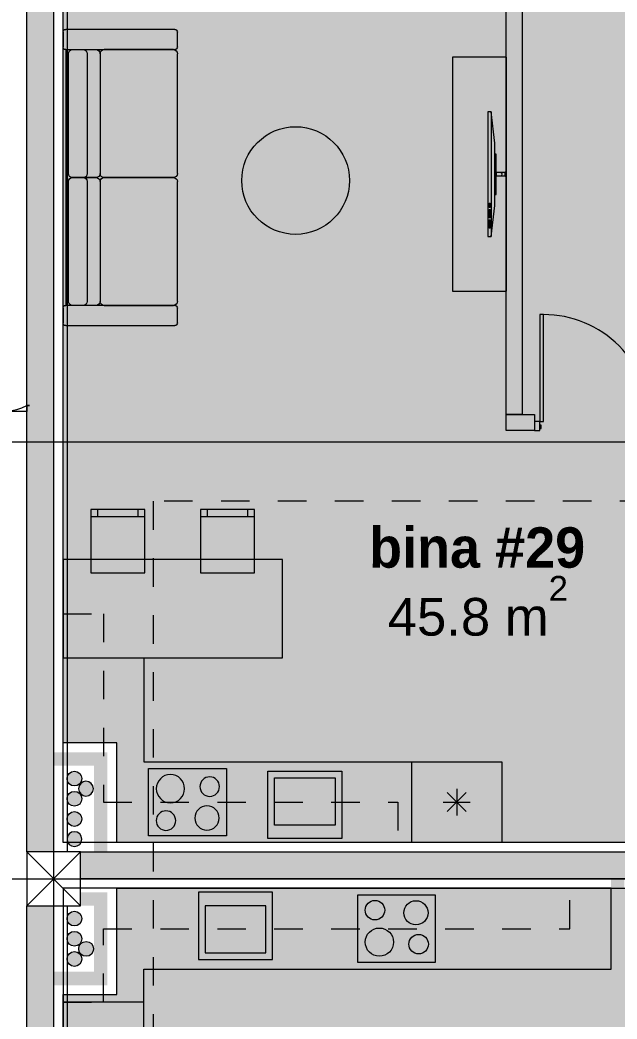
# Model space of a CAD drawing. Header units: millimetres. Extents: x 475159934 to 476245151, y 4620917055 to 4621447368.
# Drawn here: x 475254567 to 475259003, y 4621150765 to 4621158186 of the extents above; entities that cross this region are included whole.
import ezdxf

# ---------------------------------------------------------------- set-up
doc = ezdxf.new("R2010")
doc.units = ezdxf.units.MM
doc.header["$MEASUREMENT"] = 0
doc.linetypes.add('Dashed', pattern=[423.333333, 211.666667, -211.666667])
for name, color, linetype, lineweight in [('2D Drafting - General_Pen_No__1_Pen_No__7', 7, 'Continuous', 0), ('2D Drafting - General_Pen_No__250_Pen_No__2_Pen_No__7', 7, 'Continuous', 0), ('2D Drafting - General_Pen_No__250_Pen_No__7_Pen_No__250', 7, 'Continuous', 0), ('2D Drafting - General_Pen_No__250_Pen_No__7_Pen_No__7', 7, 'Continuous', 0), ('2D Drafting - General_Pen_No__7_Pen_No__7_Pen_No__7', 7, 'Continuous', 0), ('Annotation - Text_Pen_No__7_Pen_No__142', 142, 'Continuous', 0), ('Doors_Pen_No__7_Pen_No__7_Pen_No__7', 7, 'Continuous', 0), ('G-Anno-Nplt_Pen_No__142', 142, 'Continuous', 0), ('G-Anno-Nplt_Pen_No__151', 151, 'Continuous', 0), ('G-Anno-Nplt_Pen_No__4', 7, 'Continuous', 0), ('New_shenobebi_Pen_No__1', 1, 'Continuous', 0), ('New_Structural - Bearing_Pen_No__250', 7, 'Continuous', 0), ('shaxtebi da milebi_Pen_No__1_Pen_No__1_Pen_No__1', 1, 'Continuous', 0), ('shaxtebi da milebi_Pen_No__5_Pen_No__5_Pen_No__5', 5, 'Continuous', 0), ('zoma_Pen_No__142', 142, 'Continuous', 0), ('zoma_Pen_No__5_Pen_No__5', 5, 'Continuous', 0)]:
    doc.layers.add(name, color=color, linetype=linetype, lineweight=lineweight)
doc.layers.add('New_Interior - Furniture', color=7, linetype='Continuous')
doc.layers.add('zoma', color=7, linetype='Continuous')
doc.layers.add('New_Interior - Furniture _Pen_No__252', color=7, linetype='Continuous', lineweight=0, true_color=0x666666)
doc.layers.add('shaxtebi da milebi_Pen_No__5_Pen_No__5_Pen_No__252', color=7, linetype='Continuous', lineweight=0, true_color=0x666666)
doc.styles.add('GENERATED_STYLE_1', font='arial.ttf')
doc.styles.add('GENERATED_STYLE_3', font='arial.ttf')
doc.styles.add('GENERATED_STYLE_7', font='')
doc.styles.get('GENERATED_STYLE_7').set_extended_font_data('AcadMtavr', bold=True)
doc.dimstyles.new('GENERATED_STYLE__3', dxfattribs={"dimtxt": 200, "dimasz": 64.421331, "dimexe": 0.18, "dimexo": 3, "dimgap": 0, "dimtad": 1, "dimtih": 1, "dimtoh": 1, "dimlfac": 0.001, "dimzin": 0, "dimdsep": 46, "dimtxsty": 'GENERATED_STYLE_3', "dimblk": 'ARROWHEAD_2', "dimblk1": 'ARROWHEAD_2', "dimblk2": 'ARROWHEAD_2', "dimcen": 0.09, "dimclrd": 142, "dimclre": 142, "dimclrt": 142, "dimadec": 0, "dimazin": 0, "dimtfac": 1, "dimtdec": 4, "dimtmove": 0, "dimatfit": 3, "dimfxl": 1, "dimtolj": 1, "dimtzin": 0, "dimarcsym": 0})
doc.dimstyles.new('GENERATED_STYLE__6', dxfattribs={"dimtxt": 200, "dimasz": 64.421331, "dimexe": 0.18, "dimexo": 3, "dimgap": 0, "dimtad": 1, "dimlfac": 0.001, "dimzin": 0, "dimdsep": 46, "dimtxsty": 'GENERATED_STYLE_3', "dimblk": 'ARROWHEAD_2', "dimblk1": 'ARROWHEAD_2', "dimblk2": 'ARROWHEAD_2', "dimcen": 0.09, "dimclrd": 142, "dimclre": 142, "dimclrt": 142, "dimadec": 0, "dimazin": 0, "dimtfac": 1, "dimtdec": 4, "dimtmove": 0, "dimatfit": 3, "dimfxl": 1, "dimtolj": 1, "dimtzin": 0, "dimarcsym": 0})
doc.dimstyles.new('GENERATED_STYLE__7', dxfattribs={"dimtxt": 200, "dimasz": 64.421331, "dimexe": 0.18, "dimexo": 3, "dimgap": 0, "dimtad": 1, "dimtih": 1, "dimtoh": 1, "dimlfac": 0.001, "dimzin": 0, "dimdsep": 46, "dimtxsty": 'GENERATED_STYLE_3', "dimblk": 'ARROWHEAD_2', "dimblk1": 'ARROWHEAD_2', "dimblk2": 'ARROWHEAD_2', "dimcen": 0.09, "dimclrd": 142, "dimclre": 142, "dimclrt": 142, "dimadec": 0, "dimazin": 0, "dimtfac": 1, "dimtdec": 4, "dimtmove": 2, "dimatfit": 3, "dimfxl": 1, "dimtolj": 1, "dimtzin": 0, "dimarcsym": 0})

# ---------------------------------------------------------------- blocks, each defined once
blk = doc.blocks.new('Kitchen Layout 26_7')
at = {"layer": 'New_Interior - Furniture _Pen_No__252', "color": 251, "linetype": 'Continuous', "lineweight": 0, "true_color": 0x666666}
for p, q in [((3938.3, 705.1), (4079.7, 563.7)), ((3938.3, 563.7), (4079.7, 705.1)), ((4009, 734.4), (4009, 534.4)), ((3909, 634.4), (4109, 634.4)), ((3252.1, -27.5), (2802.1, -27.5)), ((2802.1, -27.5), (2802.1, -377.5)), ((3252.1, -377.5), (3252.1, -27.5)), ((2802.1, -377.5), (3252.1, -377.5))]:
    blk.add_line(p, q, dxfattribs=at)
at = {"layer": 'New_Interior - Furniture _Pen_No__252', "color": 251, "linetype": 'Dashed', "lineweight": 0, "true_color": 0x666666}
for p, q in [((4309, 338.2), (4009, 338.2)), ((4009, 338.2), (4009, -207.5)), ((4309, -507.5), (4309, 338.2)), ((4009, -207.5), (544, -207.5)), ((544, -207.5), (544, -507.5)), ((544, -507.5), (4309, -507.5))]:
    blk.add_line(p, q, dxfattribs=at)
at = {"layer": 'New_Interior - Furniture _Pen_No__252', "color": 251, "linetype": 'Continuous', "lineweight": 0, "true_color": 0x666666, "flags": 128}
for points in [[(236.7, -507.5), (4309, -507.5), (4309, 1192.5), (3709, 1192.5), (3709, 92.5), (236.7, 92.5)], [(3709, 930.6), (3709, 338.2), (4309, 338.2), (4309, 930.6)], [(2122.1, 42.5), (1542.1, 42.5), (1542.1, -457.5), (2122.1, -457.5)], [(3302.1, 22.5), (2752.1, 22.5), (2752.1, -477.5), (3302.1, -477.5)]]:
    blk.add_lwpolyline(points, close=True, dxfattribs=at)
at = {"layer": 'New_Interior - Furniture _Pen_No__252', "color": 251, "linetype": 'Continuous', "lineweight": 0, "true_color": 0x666666}
for centre, radius in [((1666.8, -92.5), 72.5), ((1958.5, -107.5), 105), ((1687.1, -325.5), 90), ((1991.6, -345), 72.5)]:
    blk.add_circle(centre, radius, dxfattribs=at)
blk = doc.blocks.new('Kitchen Layout 26_8')
at = {"layer": 'New_Interior - Furniture _Pen_No__252', "color": 251, "linetype": 'Dashed', "lineweight": 0, "true_color": 0x666666}
for p, q in [((4709, 1191.6), (4409, 1191.6)), ((4409, 1191.6), (4409, -207.5)), ((4709, -507.5), (4709, 1191.6)), ((2220.9, -207.5), (2220.9, -507.5)), ((4409, -207.5), (2220.9, -207.5)), ((2220.9, -507.5), (4709, -507.5))]:
    blk.add_line(p, q, dxfattribs=at)
at = {"layer": 'New_Interior - Furniture _Pen_No__252', "color": 251, "linetype": 'Continuous', "lineweight": 0, "true_color": 0x666666}
for p, q in [((3137, -27.5), (2687, -27.5)), ((2687, -27.5), (2687, -377.5)), ((3137, -377.5), (3137, -27.5)), ((1854.2, -136.8), (1712.8, -278.2)), ((1712.8, -136.8), (1854.2, -278.2)), ((1783.5, -107.5), (1783.5, -307.5)), ((1883.5, -207.5), (1683.5, -207.5)), ((2687, -377.5), (3137, -377.5))]:
    blk.add_line(p, q, dxfattribs=at)
at = {"layer": 'New_Interior - Furniture _Pen_No__252', "color": 251, "linetype": 'Continuous', "lineweight": 0, "true_color": 0x666666, "flags": 128}
for points in [[(1449, -507.5), (4709, -507.5), (4709, 865.3), (4109, 865.3), (4109, 92.5), (1449, 92.5)], [(2118, 92.5), (1449, 92.5), (1449, -507.5), (2118, -507.5)], [(3187, 22.5), (2637, 22.5), (2637, -477.5), (3187, -477.5)], [(4074.4, 42.5), (3494.4, 42.5), (3494.4, -457.5), (4074.4, -457.5)]]:
    blk.add_lwpolyline(points, close=True, dxfattribs=at)
at = {"layer": 'New_Interior - Furniture _Pen_No__252', "color": 251, "linetype": 'Continuous', "lineweight": 0, "true_color": 0x666666}
for centre, radius in [((3619.1, -92.5), 72.5), ((3910.8, -107.5), 105), ((3639.4, -325.5), 90), ((3943.9, -345), 72.5)]:
    blk.add_circle(centre, radius, dxfattribs=at)
blk = doc.blocks.new('Dining Table Rectangle 24')
at = {"layer": 'New_Interior - Furniture _Pen_No__252', "color": 251, "linetype": 'Continuous', "lineweight": 0, "true_color": 0x666666}
for p, q in [((-607.5, 685), (-207.5, 685)), ((-557.5, 685), (-557.5, 735)), ((-257.5, 685), (-257.5, 735)), ((207.5, 685), (607.5, 685)), ((257.5, 685), (257.5, 735)), ((557.5, 685), (557.5, 735))]:
    blk.add_line(p, q, dxfattribs=at)
at = {"layer": 'New_Interior - Furniture _Pen_No__252', "color": 251, "linetype": 'Continuous', "lineweight": 0, "true_color": 0x666666, "flags": 128}
for points in [[(-607.5, 265), (-207.5, 265), (-207.5, 735), (-607.5, 735)], [(207.5, 265), (607.5, 265), (607.5, 735), (207.5, 735)], [(-815, -365), (815, -365), (815, 365), (-815, 365)]]:
    blk.add_lwpolyline(points, close=True, dxfattribs=at)
blk = doc.blocks.new('Designer Table 05 26')
at = {"layer": 'New_Interior - Furniture _Pen_No__252', "color": 251, "linetype": 'Continuous', "lineweight": 0, "true_color": 0x666666, "flags": 128}
blk.add_lwpolyline([(400, 0, 1), (-400, 0, 1)], format="xyb", close=True, dxfattribs=at)
blk = doc.blocks.new('Sofa 23')
at = {"layer": 'New_Interior - Furniture _Pen_No__252', "color": 251, "linetype": 'Continuous', "lineweight": 0, "true_color": 0x666666}
for p, q in [((0, 20), (0, 830)), ((20, 850), (130, 850)), ((150, 830), (150, 20)), ((150, 830), (2050, 830)), ((2050, 20), (2050, 830)), ((2070, 850), (2180, 850)), ((2200, 830), (2200, 20)), ((150, 780), (150, 604.7)), ((1070, 810), (180, 810)), ((1100, 604.7), (1100, 780)), ((1100, 780), (1100, 604.7)), ((2020, 810), (1130, 810)), ((2050, 604.7), (2050, 780)), ((180, 670), (1070, 670)), ((1130, 670), (2020, 670)), ((150, 30), (150, 544.7)), ((180, 574.7), (1070, 574.7)), ((180, 574.7), (1070, 574.7)), ((1100, 544.7), (1100, 30)), ((1100, 30), (1100, 544.7)), ((1130, 574.7), (2020, 574.7)), ((1130, 574.7), (2020, 574.7)), ((2050, 544.7), (2050, 30)), ((130, 0), (20, 0)), ((1070, 0), (180, 0)), ((2020, 0), (1130, 0)), ((2180, 0), (2070, 0))]:
    blk.add_line(p, q, dxfattribs=at)
for centre, radius, start, end in [((20, 830), 20, 90, 180), ((130, 830), 20, 0, 90), ((2070, 830), 20, 90, 180), ((2180, 830), 20, 0, 90), ((180, 780), 30, 90, 180), ((1070, 780), 30, 0, 90), ((1130, 780), 30, 90, 180), ((2020, 780), 30, 0, 90), ((180, 700), 30, 180, 270), ((1070, 700), 30, 270, 0), ((1130, 700), 30, 180, 270), ((2020, 700), 30, 270, 0), ((180, 604.7), 30, 180, 270), ((1070, 604.7), 30, 270, 0), ((1130, 604.7), 30, 180, 270), ((2020, 604.7), 30, 270, 0), ((180, 544.7), 30, 90, 180), ((1070, 544.7), 30, 0, 90), ((1130, 544.7), 30, 90, 180), ((2020, 544.7), 30, 0, 90), ((20, 20), 20, 180, 270), ((130, 20), 20, 270, 0), ((180, 30), 30, 180, 270), ((1070, 30), 30, 270, 0), ((1130, 30), 30, 180, 270), ((2020, 30), 30, 270, 0), ((2070, 20), 20, 180, 270), ((2180, 20), 20, 270, 0)]:
    blk.add_arc(centre, radius, start, end, dxfattribs=at)
blk = doc.blocks.new('*D874', base_point=(475826095.8, 4621095193.2))
at = {"layer": 'zoma_Pen_No__142', "color": 142, "linetype": 'Continuous', "lineweight": 0, "transparency": 16777216}
for p, q in [((475254641.3, 4621137897.2), (475254592.3, 4621137812.4)), ((475254616.8, 4621137791.2), (475254616.8, 4621137918.4)), ((475255041.2, 4621137897.2), (475254992.3, 4621137812.4)), ((475255016.8, 4621137791.2), (475255016.8, 4621137918.4)), ((475254616.8, 4621137854.8), (475255016.8, 4621137854.8))]:
    blk.add_line(p, q, dxfattribs=at)
blk = doc.blocks.new('ARROWHEAD_2')
at = {"color": 0, "linetype": 'Continuous', "lineweight": 0}
for p, q in [((0, 0), (-1, 0)), ((-0.38, -0.66), (0.38, 0.66))]:
    blk.add_line(p, q, dxfattribs=at)
blk = doc.blocks.new('*D875', base_point=(475826095.8, 4621095193.2))
at = {"layer": 'zoma_Pen_No__142', "color": 142, "linetype": 'Continuous', "lineweight": 0, "transparency": 16777216}
for p, q in [((475255041.2, 4621137897.2), (475254992.3, 4621137812.4)), ((475255016.8, 4621137791.2), (475255016.8, 4621137918.4)), ((475261541.2, 4621137897.2), (475261492.3, 4621137812.4)), ((475261516.8, 4621137791.2), (475261516.8, 4621137918.4)), ((475255016.8, 4621137854.8), (475261516.8, 4621137854.8))]:
    blk.add_line(p, q, dxfattribs=at)
at = {"layer": 'zoma_Pen_No__142', "color": 142, "lineweight": 0, "transparency": 16777216, "char_height": 200, "attachment_point": 7, "style": 'GENERATED_STYLE_3'}
for s, insert in [('\\A1;{\\pql;\\fArial|b0|i0|c204|p0;\\W1.000000;0.40}', (475255041.3, 4621137894.8)), ('\\A1;{\\pql;\\fArial|b0|i0|c204|p0;\\W1.000000;6.50}', (475257999.9, 4621137894.8)), ('\\A1;{\\pql;\\fArial|b0|i0|c204|p0;\\W1.000000;0.40}', (475260958.4, 4621137894.8))]:
    blk.add_mtext(s, dxfattribs=dict(at, insert=insert))
blk = doc.blocks.new('*D895', base_point=(475826095.8, 4621095193.2))
at = {"layer": 'zoma_Pen_No__142', "color": 142, "linetype": 'Continuous', "lineweight": 0, "transparency": 16777216}
for p, q in [((475253911.8, 4621161505.4), (475253911.8, 4621161632.5)), ((475254311.8, 4621161505.4), (475254311.8, 4621161632.5)), ((475253936.3, 4621161611.3), (475253887.3, 4621161526.6)), ((475253911.8, 4621161569), (475254311.8, 4621161569)), ((475254336.3, 4621161611.3), (475254287.3, 4621161526.6))]:
    blk.add_line(p, q, dxfattribs=at)
at = {"layer": 'zoma_Pen_No__142', "color": 142, "lineweight": 0, "transparency": 16777216, "insert": (475254194.9, 4621161699.6), "char_height": 200, "attachment_point": 7, "style": 'GENERATED_STYLE_3'}
blk.add_mtext('\\A1;{\\pql;\\fArial|b0|i0|c204|p0;\\W1.000000;0.30}', dxfattribs=at)
blk = doc.blocks.new('*D896', base_point=(475826095.8, 4621095193.2))
at = {"layer": 'zoma_Pen_No__142', "color": 142, "linetype": 'Continuous', "lineweight": 0, "transparency": 16777216}
for p, q in [((475254311.8, 4621161505.4), (475254311.8, 4621161632.5)), ((475254611.8, 4621161505.4), (475254611.8, 4621161632.5)), ((475254336.3, 4621161611.3), (475254287.3, 4621161526.6)), ((475254311.8, 4621161569), (475254611.8, 4621161569)), ((475254636.3, 4621161611.3), (475254587.3, 4621161526.6))]:
    blk.add_line(p, q, dxfattribs=at)
blk = doc.blocks.new('*D897', base_point=(475826095.8, 4621095193.2))
at = {"layer": 'zoma_Pen_No__142', "color": 142, "linetype": 'Continuous', "lineweight": 0, "transparency": 16777216}
for p, q in [((475254611.8, 4621161505.4), (475254611.8, 4621161632.5)), ((475255011.8, 4621161505.4), (475255011.8, 4621161632.5)), ((475254636.3, 4621161611.3), (475254587.3, 4621161526.6)), ((475254611.8, 4621161569), (475255011.8, 4621161569)), ((475255036.3, 4621161611.3), (475254987.3, 4621161526.6))]:
    blk.add_line(p, q, dxfattribs=at)
blk = doc.blocks.new('*D898', base_point=(475826095.8, 4621095193.2))
at = {"layer": 'zoma_Pen_No__142', "color": 142, "linetype": 'Continuous', "lineweight": 0, "transparency": 16777216}
for p, q in [((475255011.8, 4621161505.4), (475255011.8, 4621161632.5)), ((475261511.8, 4621161505.4), (475261511.8, 4621161632.5)), ((475255036.3, 4621161611.3), (475254987.3, 4621161526.6)), ((475255011.8, 4621161569), (475261511.8, 4621161569)), ((475261536.3, 4621161611.3), (475261487.3, 4621161526.6))]:
    blk.add_line(p, q, dxfattribs=at)
at = {"layer": 'zoma_Pen_No__142', "color": 142, "lineweight": 0, "transparency": 16777216, "char_height": 200, "attachment_point": 7, "style": 'GENERATED_STYLE_3'}
for s, insert in [('\\A1;{\\pql;\\fArial|b0|i0|c204|p0;\\W1.000000;0.40}', (475255036.3, 4621161609)), ('\\A1;{\\pql;\\fArial|b0|i0|c204|p0;\\W1.000000;6.50}', (475257994.9, 4621161609)), ('\\A1;{\\pql;\\fArial|b0|i0|c204|p0;\\W1.000000;0.40}', (475260953.5, 4621161609))]:
    blk.add_mtext(s, dxfattribs=dict(at, insert=insert))
blk = doc.blocks.new('*D968', base_point=(475826095.8, 4621095193.2))
at = {"layer": 'zoma_Pen_No__142', "color": 142, "linetype": 'Continuous', "lineweight": 0, "transparency": 16777216}
for p, q in [((475300055.4, 4621159406.2), (475299928.2, 4621159406.2)), ((475300034.2, 4621159381.7), (475299949.4, 4621159430.6)), ((475299991.8, 4621159406.2), (475299991.8, 4621159447.6)), ((475299991.8, 4621140051.5), (475299991.8, 4621159406.2)), ((475300055.4, 4621140051.5), (475299928.2, 4621140051.5)), ((475299949.4, 4621140076), (475300034.2, 4621140027.1)), ((475299991.8, 4621140010.1), (475299991.8, 4621140051.5))]:
    blk.add_line(p, q, dxfattribs=at)
at = {"layer": 'zoma_Pen_No__142', "color": 142, "lineweight": 0, "transparency": 16777216, "insert": (475299951.8, 4621149385.6), "char_height": 200, "attachment_point": 7, "rotation": 90, "style": 'GENERATED_STYLE_3'}
blk.add_mtext('\\A1;{\\pql;\\fArial|b0|i0|c204|p0;\\W1.000000;19.35}', dxfattribs=at)
blk = doc.blocks.new('Flexible Shelf 26')
at = {"layer": 'New_Interior - Furniture _Pen_No__252', "color": 251, "linetype": 'Continuous', "lineweight": 0, "true_color": 0x666666, "flags": 128}
blk.add_lwpolyline([(0, 0), (1739.8, 0), (1739.8, 400), (0, 400)], close=True, dxfattribs=at)
blk = doc.blocks.new('Flat Panel TV 26')
at = {"layer": 'New_Interior - Furniture _Pen_No__252', "color": 251, "linetype": 'Continuous', "lineweight": 0, "true_color": 0x666666}
for p, q in [((0, 25), (925.5, 25)), ((678.7, 10), (678.7, 16.2)), ((678.7, 16.2), (709.6, 16.2)), ((709.6, 10), (678.7, 10)), ((709.6, 16.2), (709.6, 10)), ((725, 10), (725, 16.2)), ((725, 16.2), (786.7, 16.2)), ((786.7, 10), (725, 10)), ((786.7, 16.2), (786.7, 10)), ((802.1, 10), (802.1, 16.2)), ((802.1, 16.2), (863.8, 16.2)), ((863.8, 10), (802.1, 10)), ((863.8, 16.2), (863.8, 10))]:
    blk.add_line(p, q, dxfattribs=at)
at = {"layer": 'New_Interior - Furniture _Pen_No__252', "color": 251, "linetype": 'Continuous', "lineweight": 0, "true_color": 0x666666, "flags": 128}
for points in [[(447.8, 127.5), (477.8, 127.5), (477.8, 137.5), (447.8, 137.5)], [(450.3, 60), (475.3, 60), (475.3, 127.5), (450.3, 127.5)], [(0, 0), (925.5, 0), (925.5, 25), (694.1, 50), (231.4, 50), (0, 25)], [(312.8, 50), (612.8, 50), (612.8, 60), (312.8, 60)]]:
    blk.add_lwpolyline(points, close=True, dxfattribs=at)
at = {"layer": 'New_Interior - Furniture _Pen_No__252', "color": 251, "linetype": 'Continuous', "lineweight": 0, "true_color": 0x666666}
blk.add_arc((462.8, 93.8), 12.5, 0, 180, dxfattribs=at)

msp = doc.modelspace()

# ---------------------------------------------------------------- hatches: boundary and pattern name
at = {"layer": '2D Drafting - General_Pen_No__250_Pen_No__2_Pen_No__7', "linetype": 'Continuous', "lineweight": 0}
msp.add_hatch(color=7, dxfattribs=at).paths.add_polyline_path([(475258959.076, 4621151806.16), (475259057.2, 4621151806.16), (475259057.2, 4621151136.167), (475258959.076, 4621151136.167)])
at = {"layer": '2D Drafting - General_Pen_No__250_Pen_No__7_Pen_No__7', "linetype": 'Continuous', "lineweight": 0}
for points in [[(475258179.14, 4621155256.16), (475258179.14, 4621159212.499), (475258299.14, 4621159212.499), (475258299.14, 4621155256.16)], [(475254816.775, 4621159006.167), (475254616.775, 4621159006.167), (475254616.775, 4621152006.167), (475254816.775, 4621152006.167)], [(475258179.14, 4621155256.16), (475258390.936, 4621155256.16), (475258390.936, 4621155136.16), (475258179.14, 4621155136.16)], [(475255216.775, 4621152746.355), (475255216.775, 4621152006.152), (475255116.775, 4621152006.152), (475255116.775, 4621152646.167), (475254816.775, 4621152646.167), (475254816.775, 4621152746.355)], [(475261516.775, 4621152006.152), (475261516.775, 4621151806.152), (475255016.775, 4621151806.152), (475255016.775, 4621152006.152)], [(475254816.775, 4621151015.979), (475255216.775, 4621151015.979), (475255216.775, 4621151706.167), (475255116.775, 4621151706.167), (475255016.775, 4621151706.167), (475255016.775, 4621151606.167), (475255116.775, 4621151606.167), (475255116.775, 4621151116.167), (475254816.775, 4621151116.167)], [(475254816.775, 4621151606.167), (475254616.775, 4621151606.167), (475254616.775, 4621144606.167), (475254816.775, 4621144606.167)]]:
    msp.add_hatch(color=7, dxfattribs=at).paths.add_polyline_path(points)
at = {"layer": 'G-Anno-Nplt_Pen_No__151', "linetype": 'Continuous', "lineweight": 0, "true_color": 0x1f2f3f}
for points in [[(475254887.064, 4621158936.167), (475255086.775, 4621158936.167), (475255086.775, 4621159136.16), (475261447.065, 4621159136.16), (475261447.064, 4621158936.16), (475261447.064, 4621156069.325), (475261516.768, 4621156069.325), (475261516.768, 4621154316.536), (475261116.754, 4621154316.536), (475261116.754, 4621153556.518), (475261447.064, 4621153556.518), (475261447.064, 4621152076.16), (475255286.763, 4621152076.16), (475255286.787, 4621152816.352), (475254887.064, 4621152816.365)], [(475265066.775, 4621149578.944), (475264996.775, 4621149578.944), (475264996.775, 4621144476.16), (475261986.775, 4621144476.16), (475261986.775, 4621144676.16), (475261446.775, 4621144676.16), (475261446.775, 4621144476.18), (475259105.816, 4621144476.18), (475259086.775, 4621144476.18), (475259086.775, 4621145776.167), (475254886.775, 4621145776.167), (475254886.775, 4621150945.979), (475255286.775, 4621150945.979), (475255286.775, 4621151736.166), (475261006.58, 4621151736.166), (475261006.58, 4621151336.16), (475261686.967, 4621151336.16), (475261686.967, 4621151536.16), (475261986.775, 4621151536.16), (475261986.775, 4621152096.092), (475263257.094, 4621152096.092), (475263257.094, 4621152166.092), (475264477.217, 4621152166.092), (475264477.217, 4621151766.085), (475265066.775, 4621151766.085)]]:
    msp.add_hatch(color=169, dxfattribs=at).paths.add_polyline_path(points)
at = {"layer": 'shaxtebi da milebi_Pen_No__1_Pen_No__1_Pen_No__1', "linetype": 'Continuous', "lineweight": 0}
for points in [[(475254971.775, 4621152156.167, -1), (475254971.775, 4621152046.167, -1)], [(475254971.775, 4621151456.167, 1), (475254971.775, 4621151566.167, 1)]]:
    msp.add_hatch(color=1, dxfattribs=at).paths.add_polyline_path(points)
at = {"layer": 'shaxtebi da milebi_Pen_No__5_Pen_No__5_Pen_No__252', "linetype": 'Continuous', "lineweight": 0, "true_color": 0x666666}
for points in [[(475255057.565, 4621152531.167, 1), (475255057.565, 4621152421.167, 1)], [(475255058.601, 4621151231.077, -1), (475255058.601, 4621151341.077, -1)]]:
    msp.add_hatch(color=251, dxfattribs=at).paths.add_polyline_path(points)
at = {"layer": 'shaxtebi da milebi_Pen_No__5_Pen_No__5_Pen_No__5', "linetype": 'Continuous', "lineweight": 0}
for points in [[(475254971.775, 4621152606.167, -1), (475254971.775, 4621152496.167, -1)], [(475254971.775, 4621152456.167, -1), (475254971.775, 4621152346.167, -1)], [(475254971.775, 4621152306.167, -1), (475254971.775, 4621152196.167, -1)], [(475254971.775, 4621151416.167, -1), (475254971.775, 4621151306.167, -1)], [(475254971.775, 4621151266.167, -1), (475254971.775, 4621151156.167, -1)]]:
    msp.add_hatch(color=5, dxfattribs=at).paths.add_polyline_path(points)

# ---------------------------------------------------------------- linework, layer by layer
at = {"layer": '2D Drafting - General_Pen_No__1_Pen_No__7', "color": 7, "linetype": 'Continuous', "lineweight": 0}
for p, q in [((475254616.775, 4621151606.167), (475255016.775, 4621152006.167)), ((475255016.775, 4621151606.167), (475254616.775, 4621152006.167))]:
    msp.add_line(p, q, dxfattribs=at)
at = {"layer": '2D Drafting - General_Pen_No__1_Pen_No__7', "color": 7, "linetype": 'Continuous', "lineweight": 0, "flags": 128}
for points in [[(475254616.775, 4621152006.167), (475254616.775, 4621159006.167), (475254916.775, 4621159006.167), (475254916.775, 4621152006.167)], [(475254616.775, 4621151606.167), (475255016.775, 4621151606.167), (475255016.775, 4621152006.167), (475254616.775, 4621152006.167)], [(475254616.775, 4621144606.167), (475254616.775, 4621151606.167), (475254916.775, 4621151606.167), (475254916.775, 4621144606.167)]]:
    msp.add_lwpolyline(points, close=True, dxfattribs=at)
at = {"layer": '2D Drafting - General_Pen_No__250_Pen_No__7_Pen_No__250', "color": 7, "linetype": 'Continuous', "lineweight": 0, "flags": 128}
for points in [[(475258179.14, 4621155256.16), (475258179.14, 4621159212.499), (475258299.14, 4621159212.499), (475258299.14, 4621155256.16)], [(475258179.14, 4621155256.16), (475258390.936, 4621155256.16), (475258390.936, 4621155136.16), (475258179.14, 4621155136.16)]]:
    msp.add_lwpolyline(points, close=True, dxfattribs=at)
at = {"layer": '2D Drafting - General_Pen_No__250_Pen_No__7_Pen_No__7', "color": 7, "linetype": 'Continuous', "lineweight": 0, "flags": 128}
msp.add_lwpolyline([(475261516.775, 4621152006.152), (475261516.775, 4621151806.152), (475255016.775, 4621151806.152), (475255016.775, 4621152006.152)], close=True, dxfattribs=at)
at = {"layer": '2D Drafting - General_Pen_No__7_Pen_No__7_Pen_No__7', "color": 7, "linetype": 'Continuous', "lineweight": 0}
msp.add_arc((475258457.114, 4621155203.895), 794.311, 359.9998025, 90.001484, dxfattribs=at)
at = {"layer": 'Doors_Pen_No__7_Pen_No__7_Pen_No__7', "color": 7, "linetype": 'Continuous', "lineweight": 0, "flags": 128}
for points in [[(475258430.447, 4621155203.894), (475258457.114, 4621155203.895), (475258457.093, 4621155998.206), (475258430.427, 4621155998.206)], [(475258390.938, 4621155136.16), (475258430.449, 4621155136.161), (475258430.447, 4621155203.894), (475258390.936, 4621155203.893)], [(475258430.449, 4621155150.561), (475258439.338, 4621155150.561), (475258439.337, 4621155177.228), (475258430.448, 4621155177.228)]]:
    msp.add_lwpolyline(points, close=True, dxfattribs=at)
at = {"layer": 'G-Anno-Nplt_Pen_No__4', "color": 7, "linetype": 'Continuous', "lineweight": 0, "flags": 128}
msp.add_lwpolyline([(475254887.064, 4621158936.167), (475255086.775, 4621158936.167), (475255086.775, 4621159136.16), (475261447.065, 4621159136.16), (475261447.064, 4621158936.16), (475261447.064, 4621156069.325), (475261516.768, 4621156069.325), (475261516.768, 4621154316.536), (475261116.754, 4621154316.536), (475261116.754, 4621153556.518), (475261447.064, 4621153556.518), (475261447.064, 4621152076.16), (475255286.763, 4621152076.16), (475255286.787, 4621152816.352), (475254887.064, 4621152816.365)], close=True, dxfattribs=at)
msp.add_lwpolyline([(475254886.775, 4621145776.167), (475254886.775, 4621150945.979), (475255286.775, 4621150945.979), (475255286.775, 4621151736.166), (475261006.58, 4621151736.166), (475261006.58, 4621151336.16), (475261686.967, 4621151336.16), (475261686.967, 4621151536.16), (475261986.775, 4621151536.16), (475261986.775, 4621152096.092), (475263257.094, 4621152096.092), (475263257.094, 4621152166.092), (475264477.217, 4621152166.092), (475264477.217, 4621151766.085), (475265066.775, 4621151766.085), (475265066.775, 4621149578.944)], dxfattribs=at)
at = {"layer": 'New_shenobebi_Pen_No__1', "color": 1, "linetype": 'Dashed', "lineweight": 0}
msp.add_lwpolyline([(475301569.026, 4621154611.49), (475255555.776, 4621154611.49), (475255555.776, 4621150456.854), (475228397.958, 4621150456.854)], dxfattribs=at)
at = {"layer": 'New_Structural - Bearing_Pen_No__250', "color": 7, "linetype": 'Continuous', "lineweight": 0}
msp.add_lwpolyline([(475254316.697, 4621155323.316, 0.26578795), (475254616.774, 4621155323.316), (475254636.684, 4621155323.316), (475254636.684, 4621155321.525), (475254616.774, 4621155321.525), (475254616.774, 4621155277.585), (475254316.697, 4621155277.585), (475254316.697, 4621155321.525), (475254302.069, 4621155321.525), (475254302.069, 4621155323.316)], format="xyb", close=True, dxfattribs=at)
at = {"layer": 'shaxtebi da milebi_Pen_No__1_Pen_No__1_Pen_No__1', "color": 1, "linetype": 'Continuous', "lineweight": 0, "flags": 128}
for points in [[(475254971.775, 4621152156.167, 1), (475254971.775, 4621152046.167, 1)], [(475254971.775, 4621151456.167, -1), (475254971.775, 4621151566.167, -1)]]:
    msp.add_lwpolyline(points, format="xyb", close=True, dxfattribs=at)
at = {"layer": 'shaxtebi da milebi_Pen_No__5_Pen_No__5_Pen_No__252', "color": 251, "linetype": 'Continuous', "lineweight": 0, "true_color": 0x666666, "flags": 128}
for points in [[(475255057.565, 4621152531.167, 1), (475255057.565, 4621152421.167, 1)], [(475255058.601, 4621151231.077, -1), (475255058.601, 4621151341.077, -1)]]:
    msp.add_lwpolyline(points, format="xyb", close=True, dxfattribs=at)
at = {"layer": 'shaxtebi da milebi_Pen_No__5_Pen_No__5_Pen_No__5', "color": 5, "linetype": 'Continuous', "lineweight": 0, "flags": 128}
for points in [[(475254971.775, 4621152606.167, -1), (475254971.775, 4621152496.167, -1)], [(475254971.775, 4621152456.167, -1), (475254971.775, 4621152346.167, -1)], [(475254971.775, 4621152306.167, -1), (475254971.775, 4621152196.167, -1)], [(475254971.775, 4621151416.167, -1), (475254971.775, 4621151306.167, -1)], [(475254971.775, 4621151266.167, -1), (475254971.775, 4621151156.167, -1)]]:
    msp.add_lwpolyline(points, format="xyb", close=True, dxfattribs=at)
at = {"layer": 'zoma_Pen_No__5_Pen_No__5', "color": 5, "linetype": 'Continuous', "lineweight": 0}
for p, q in [((475254816.775, 4621162687.143), (475254816.775, 4621134452.213)), ((475229336.224, 4621155051.525), (475300763.831, 4621155051.525)), ((475229336.224, 4621151806.16), (475300763.831, 4621151806.16))]:
    msp.add_line(p, q, dxfattribs=at)

# ---------------------------------------------------------------- block references
at = {"layer": 'New_Interior - Furniture', "color": 1, "linetype": 'Continuous', "lineweight": 0, "xscale": -1, "zscale": 1000}
for name, p, rotation in [('Sofa 23', (475255736.768, 4621158115.981), 90), ('Designer Table 05 26', (475256614.796, 4621156993.464), 270)]:
    msp.add_blockref(name, p, dxfattribs=dict(at, rotation=rotation))
at = {"layer": 'New_Interior - Furniture', "color": 1, "linetype": 'Continuous', "lineweight": 0, "zscale": 1000}
for name, p, rotation in [('Flexible Shelf 26', (475257781.357, 4621157910.674), 270), ('Flat Panel TV 26', (475258043.857, 4621157503.525), 270), ('Kitchen Layout 26_7', (475259195.757, 4621151228.655), 180)]:
    msp.add_blockref(name, p, dxfattribs=dict(at, rotation=rotation))
msp.add_blockref('Dining Table Rectangle 24', (475255701.768, 4621153813.954), dxfattribs=at)
at = {"layer": 'New_Interior - Furniture', "color": 1, "linetype": 'Continuous', "lineweight": 0, "xscale": -1, "zscale": 1000}
msp.add_blockref('Kitchen Layout 26_8', (475259595.75, 4621152583.672), dxfattribs=at)

# ---------------------------------------------------------------- texts
at = {"layer": 'Annotation - Text_Pen_No__7_Pen_No__142', "color": 142, "linetype": 'Continuous', "lineweight": 0, "insert": (475257963.639, 4621154417.642), "char_height": 300, "attachment_point": 2, "style": 'GENERATED_STYLE_7'}
msp.add_mtext('\\A1;{\\pqc;\\fAcadMtavr|b1|i0|c0|p0;\\W1.000000;bina #2\\fAcadMtavr|b1|i0|c0|p0;\\W1.000000;9}', dxfattribs=at)
at = {"layer": 'G-Anno-Nplt_Pen_No__142', "color": 142, "lineweight": 0, "insert": (475257299.388, 4621153609.051), "char_height": 280, "attachment_point": 7, "style": 'GENERATED_STYLE_1'}
msp.add_mtext('{\\fArial|b0|i0|c204|p0;45.8 m{\\H0.66x;\\S2^  ;}}', dxfattribs=at)

# ---------------------------------------------------------------- dimensions: what is measured, and where the dimension line sits
at = {"layer": 'zoma', "color": 142, "linetype": 'Continuous', "lineweight": 0}
for base, p1, p2, dimstyle, picture, middle in [((475254311.807, 4621161568.965), (475253911.8, 4621141587.013), (475254311.807, 4621141187.013), 'GENERATED_STYLE__3', '*D895', (475253612.379, 4621161708.965)), ((475261511.801, 4621161568.965), (475255011.8, 4621156884.47), (475261511.801, 4621156884.47), 'GENERATED_STYLE__3', '*D898', (475258253.796, 4621161708.965)), ((475254611.807, 4621161568.965), (475254311.807, 4621141187.013), (475254611.807, 4621145741.648), 'GENERATED_STYLE__7', '*D896', (475254453.803, 4621161799.57)), ((475255011.8, 4621161568.965), (475254611.807, 4621145741.648), (475255011.8, 4621156884.47), 'GENERATED_STYLE__3', '*D897', (475255295.213, 4621161708.965)), ((475255016.774, 4621137854.781), (475254616.781, 4621143962.326), (475255016.774, 4621155105.147), 'GENERATED_STYLE__3', '*D874', (475255300.187, 4621137994.781)), ((475261516.775, 4621137854.781), (475255016.774, 4621155105.147), (475261516.775, 4621155105.147), 'GENERATED_STYLE__3', '*D875', (475258258.77, 4621137994.781))]:
    dim = msp.add_linear_dim(base=base, p1=p1, p2=p2, dimstyle=dimstyle, dxfattribs=at)
    dim.commit()
    dim.dimension.update_dxf_attribs({"geometry": picture, "text_midpoint": middle, "dimtype": 160})
dim = msp.add_linear_dim(base=(475299991.81, 4621159406.159), p1=(475233700.384, 4621140051.524), p2=(475255415.89, 4621159406.159), angle=90, dimstyle='GENERATED_STYLE__6', dxfattribs=at)
dim.commit()
dim.dimension.update_dxf_attribs({"geometry": '*D968', "text_midpoint": (475299851.81, 4621149720.668), "dimtype": 160, "text_rotation": 90})

doc.saveas('drawing.dxf')
